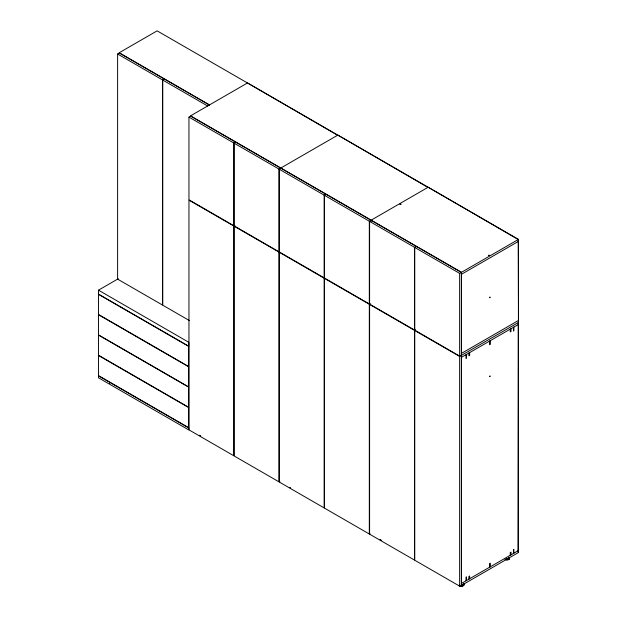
<?xml version="1.0" encoding="UTF-8"?>
<svg xmlns="http://www.w3.org/2000/svg" width="617" height="617" viewBox="0 0 617 617"><rect width="100%" height="100%" fill="white"/><g stroke="black" fill="none" stroke-linecap="round" stroke-linejoin="round"><path stroke-width="0.93" d="M117.608 53.995L119.32 53.008L164.191 78.914L162.487 79.901L117.608 53.995L117.608 279.131L162.487 305.037L162.487 79.901M189.365 320.555L162.772 305.199L162.772 80.063L164.477 79.084L209.356 104.99M247.448 82.994L190.522 115.865L461.485 272.305L518.511 239.381L518.511 321.989L518.226 239.55L428.568 187.452M188.956 117.099L190.661 116.112L235.54 142.018L233.835 143.005L188.956 117.099L188.956 199.808L233.835 225.722L233.835 143.005M247.918 83.164L336.743 134.776M234.121 143.167L235.825 142.18L280.704 168.094L278.992 169.081L234.121 143.167L234.121 225.884L278.992 251.79L278.992 169.081M280.843 168.009L337.861 135.092M279.277 169.243L280.99 168.256L325.861 194.162L324.156 195.149L279.277 169.243L279.277 251.96L324.156 277.866L324.156 195.149M338.247 135.308L427.905 187.398M98.489 290.167L188.81 342.312L188.81 346.253L98.489 294.108L98.489 290.167L118.31 278.722M233.835 226.046L233.835 455.786L188.956 429.872L188.956 200.139L233.835 226.046L234.969 225.39M324.442 195.319L326.146 194.332L371.025 220.238L369.313 221.225L324.442 195.319L324.442 278.028L369.313 303.942L369.313 221.225M428.19 187.236L371.164 220.153L371.164 221.472M369.598 221.387L371.311 220.4L416.182 246.314L414.477 247.301L369.598 221.387L369.598 304.104L414.477 330.01L414.477 247.301M414.763 247.463L416.467 246.476L461.346 272.39L461.346 355.099L459.642 356.086L414.763 330.18L414.763 247.463L459.642 273.37L461.346 272.39M369.598 304.436L414.477 330.342L414.477 560.074L369.598 534.168L369.598 304.436L370.74 303.772M461.485 274.28L518.411 241.409M414.477 330.342L415.619 329.686M461.485 353.371L518.411 320.508M459.642 356.418L461.346 355.431L461.346 585.163L459.642 586.15L414.763 560.244L414.763 330.504L459.642 356.418L459.642 586.15M461.485 355.346L518.511 322.429L518.226 552.215L518.226 322.591M461.485 357.32L518.411 324.449M461.485 583.435L518.411 550.572M518.511 239.381L157.127 30.85L119.174 52.761L209.495 104.905M162.772 80.063L207.644 105.977M518.411 239.442L518.411 552.547L461.485 585.41L461.485 272.305M513.884 327.072L513.884 330.797L513.46 331.036L513.46 327.318M513.884 553.187L513.884 549.462L513.46 549.708L513.46 553.434M511.015 328.722L511.015 331.468L510.251 331.9L510.251 329.162M511.015 554.845L511.015 552.107L510.251 552.547L510.251 555.285M490.168 340.761L490.168 344.487L489.736 344.733L489.736 341.008M490.168 566.884L490.168 563.159L489.736 563.406L489.736 567.131M469.645 352.608L469.645 355.346L468.889 355.785L468.889 353.047M469.645 578.731L469.645 575.993L468.889 576.425L468.889 579.162M466.444 354.459L466.444 358.184L466.02 358.431L466.02 354.706M466.444 580.574L466.444 576.849L466.02 577.096L466.02 580.821M459.642 273.37L459.642 356.086M381.707 540.461A2.553 1.473 0 0 1 380.959 540.222M380.388 539.852A2.553 1.473 0 0 1 380.141 539.559M381.507 540.438A2.414 1.396 0 0 1 380.843 540.168M380.373 539.782A2.414 1.396 0 0 1 380.273 539.644M507.953 559.257A1.743 1.01 0 0 1 506.102 559.257M508.863 558.701A1.882 1.087 0 0 1 508.724 558.933M508.2 559.311A1.882 1.087 0 0 1 505.855 559.311M509.326 557.714A2.553 1.473 0 0 1 508.385 559.596A2.553 1.473 0 0 1 505.038 559.272M509.31 557.999A2.414 1.396 0 0 1 508.2 559.681A2.414 1.396 0 0 1 505.138 559.334M509.326 557.274A2.553 1.473 0 0 1 508.932 558.894A2.553 1.473 0 0 1 506.187 559.303M508.724 557.444A1.882 1.087 0 0 1 508.354 558.678A1.882 1.087 0 0 1 506.21 558.886M463.058 585.194A1.743 1.01 0 0 1 462.418 585.602M463.182 585.224A1.882 1.087 0 0 1 462.488 585.672M462.11 585.78A1.882 1.087 0 0 1 461.277 585.834M463.645 583.859A2.553 1.473 0 0 1 463.19 585.741A2.553 1.473 0 0 1 459.896 585.795M459.326 585.425A2.553 1.473 0 0 1 459.187 585.286M463.668 584.145A2.414 1.396 0 0 1 462.997 585.841A2.414 1.396 0 0 1 459.981 585.841M459.31 585.356A2.414 1.396 0 0 1 459.21 585.217M463.645 583.42A2.553 1.473 0 0 1 463.19 585.302A2.553 1.473 0 0 1 459.896 585.356M463.321 583.967A1.882 1.087 0 0 1 461.277 585.286M109.587 383.55A2.553 1.473 0 0 1 109.425 383.412M279.74 481.676A2.553 1.473 0 0 1 279.486 481.599M279.794 481.715A2.414 1.396 0 0 1 279.339 481.553M200.317 435.926A2.553 1.473 0 0 0 200.803 436.103A2.414 1.396 0 0 1 200.201 435.872M199.607 435.417A2.553 1.473 0 0 1 199.499 435.263M369.807 533.744A2.553 1.473 0 0 1 369.174 533.412M369.884 533.79A2.414 1.396 0 0 1 369.12 533.35M290.237 487.839A2.553 1.473 0 0 1 290.067 487.708M290.337 487.9A2.414 1.396 0 0 1 290.183 487.777M489.628 297.479C490.168 298.62 490.476 295.944 489.628 297.479M489.628 376.355C490.168 377.496 490.476 374.827 489.628 376.355M400.032 204.15L400.95 204.219L400.032 204.15M488.641 255.307L489.566 255.376L488.687 255.245M278.992 252.122L234.121 226.208L234.121 455.948L278.992 481.854L278.992 252.122M324.156 278.198L279.277 252.284L279.277 482.024L324.156 507.93L324.156 278.198M369.313 304.266L324.442 278.36L324.442 508.092L369.313 534.006L369.313 304.266M188.671 346.392L98.489 294.324L98.489 314.485L188.671 366.552L188.671 346.392M188.671 366.768L98.489 314.709L98.489 334.861L188.671 386.928L188.671 366.768M188.671 387.144L98.489 335.085L98.489 355.238L188.671 407.305L188.671 387.144M188.671 407.521L98.489 355.461L98.489 375.614L188.671 427.681L188.671 407.521M188.81 427.982L98.489 375.838L98.489 377.805L188.81 429.956L188.81 427.982"/></g></svg>
